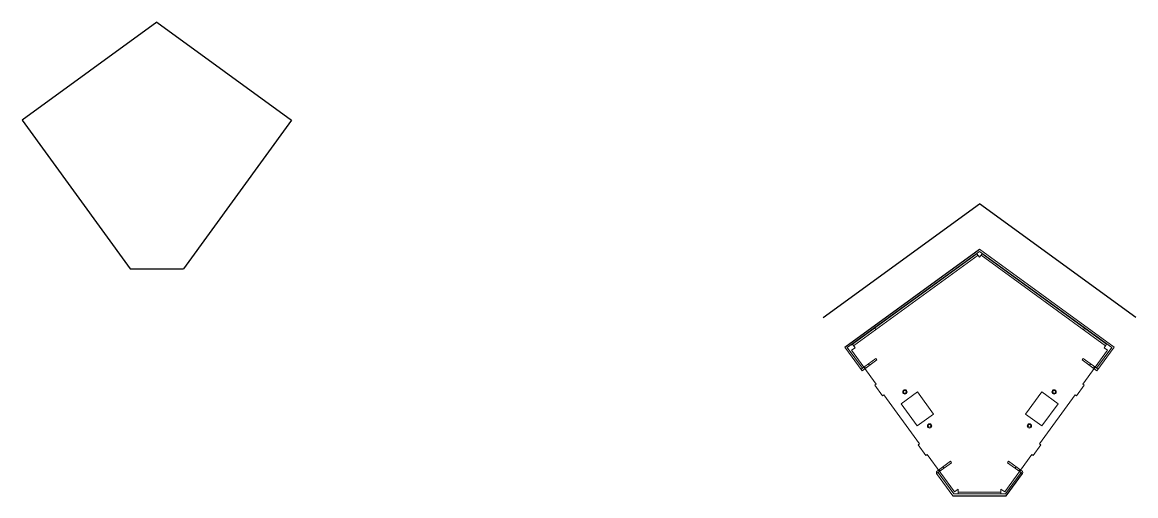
# Model space of a CAD drawing. Header units: millimetres. Extents: x -13830 to 10007, y -16942 to 55335.
# Drawn here: x 7292 to 8062, y 15713 to 16040 of the extents above; entities that cross this region are included whole.
import ezdxf

# ---------------------------------------------------------------- set-up
doc = ezdxf.new("R2010")
doc.units = ezdxf.units.MM
doc.layers.add('CS-CC-FRAME', color=8, linetype='Continuous')
doc.layers.add('dim', color=2, linetype='Continuous', lineweight=9)

# ---------------------------------------------------------------- blocks, each defined once
blk = doc.blocks.new('02')
for p, q in [((7998.6, 15728.09), (8008.87, 15735.55)), ((7998.86, 15729.77), (8008.17, 15736.53)), ((8008.17, 15736.53), (8008.87, 15735.55)), ((8048.39, 15736.53), (8047.68, 15735.55)), ((8057.96, 15728.09), (8047.68, 15735.55)), ((8057.69, 15729.77), (8048.39, 15736.53)), ((8009.77, 15712.72), (7998.6, 15728.09)), ((8010.38, 15713.92), (7999.57, 15728.79)), ((8001.02, 15729.85), (8000.32, 15730.82)), ((8003.03, 15732.79), (8003.74, 15731.82)), ((8046.18, 15713.92), (8056.99, 15728.79)), ((8046.79, 15712.72), (8057.96, 15728.09)), ((8053.53, 15732.79), (8052.82, 15731.82)), ((8055.53, 15729.85), (8056.24, 15730.82)), ((8009.77, 15712.72), (8046.79, 15712.72)), ((8010.38, 15713.92), (8046.18, 15713.92))]:
    blk.add_line(p, q)
for centre, radius, start, end in [((7999.57, 15728.79), 1.2, 126, 216), ((8000.27, 15728.68), 0.5, 126, 216), ((8056.29, 15728.68), 0.5, 324, 54), ((8056.99, 15728.79), 1.2, 324, 54)]:
    blk.add_arc(centre, radius, start, end)
blk = doc.blocks.new('GTSGSREGSE')
for p, q in [((7938.91, 15863.36), (8032.08, 15931.04)), ((7940.59, 15863.09), (8032.08, 15929.56)), ((8125.24, 15863.36), (8032.08, 15931.04)), ((8123.56, 15863.09), (8032.08, 15929.56)), ((7950.79, 15847.02), (7938.91, 15863.36)), ((7951.05, 15848.69), (7940.59, 15863.09)), ((8113.1, 15848.69), (8123.56, 15863.09)), ((8113.36, 15847.02), (8125.24, 15863.36)), ((7950.08, 15847.99), (7960.36, 15855.45)), ((7950.79, 15847.02), (7961.06, 15854.48)), ((7955.93, 15850.75), (7955.22, 15851.72)), ((7961.06, 15854.48), (7960.36, 15855.45)), ((8103.09, 15854.48), (8103.8, 15855.45)), ((8113.36, 15847.02), (8103.09, 15854.48)), ((8114.07, 15847.99), (8103.8, 15855.45)), ((8108.23, 15850.75), (8108.93, 15851.72)), ((7950.79, 15847.02), (7950.08, 15847.99)), ((7953.22, 15848.78), (7952.51, 15849.75)), ((8110.94, 15848.78), (8111.64, 15849.75))]:
    blk.add_line(p, q)
blk = doc.blocks.new('HTRGHSRTG')
for p, q in [((8233.73, 15757.98), (8320.85, 15821.28)), ((8235.41, 15757.72), (8321.56, 15820.31)), ((8322.61, 15818.85), (8320.85, 15821.28)), ((8322.61, 15818.85), (8324.38, 15821.28)), ((8409.82, 15757.72), (8323.67, 15820.31)), ((8410.52, 15758.69), (8324.38, 15821.28)), ((8250.78, 15768.89), (8250.08, 15769.86)), ((8394.45, 15768.89), (8395.15, 15769.86)), ((8236.47, 15756.26), (8234.71, 15758.69)), ((8408.76, 15756.26), (8410.52, 15758.69)), ((8234.04, 15754.5), (8236.47, 15756.26)), ((8251.09, 15731.04), (8234.04, 15754.5)), ((8394.14, 15731.04), (8411.19, 15754.5)), ((8411.19, 15754.5), (8408.76, 15756.26)), ((8250.12, 15730.33), (8251.09, 15731.04)), ((8255.41, 15723.05), (8250.12, 15730.33)), ((8389.82, 15723.05), (8395.11, 15730.33)), ((8395.11, 15730.33), (8394.14, 15731.04)), ((8255.41, 15723.05), (8256.38, 15723.76)), ((8281.06, 15689.78), (8256.38, 15723.76)), ((8268.29, 15717.58), (8279.61, 15725.8)), ((8290.78, 15710.43), (8279.61, 15725.8)), ((8354.45, 15710.43), (8365.62, 15725.8)), ((8364.16, 15689.78), (8388.85, 15723.76)), ((8376.94, 15717.58), (8365.62, 15725.8)), ((8389.82, 15723.05), (8388.85, 15723.76)), ((8279.45, 15702.2), (8268.29, 15717.58)), ((8365.77, 15702.2), (8376.94, 15717.58)), ((8279.45, 15702.2), (8290.78, 15710.43)), ((8365.77, 15702.2), (8354.45, 15710.43)), ((8280.09, 15689.07), (8281.06, 15689.78)), ((8285.38, 15681.79), (8280.09, 15689.07)), ((8359.84, 15681.79), (8365.13, 15689.07)), ((8365.13, 15689.07), (8364.16, 15689.78)), ((8285.38, 15681.79), (8286.35, 15682.5)), ((8305.18, 15656.59), (8286.35, 15682.5)), ((8340.05, 15656.59), (8358.87, 15682.5)), ((8359.84, 15681.79), (8358.87, 15682.5)), ((8307.93, 15658.59), (8305.18, 15656.59)), ((8307.93, 15655.19), (8307.93, 15658.59)), ((8337.3, 15658.59), (8340.05, 15656.59)), ((8337.3, 15655.19), (8337.3, 15658.59)), ((8307.93, 15656.39), (8337.3, 15656.39)), ((8307.93, 15655.19), (8337.3, 15655.19))]:
    blk.add_line(p, q)
for centre, radius in [((8271.01, 15725.74), 1.5), ((8271.01, 15725.74), 1), ((8374.22, 15725.74), 1.5), ((8374.22, 15725.74), 1), ((8288.06, 15702.27), 1.5), ((8357.17, 15702.27), 1.5), ((8288.06, 15702.27), 1), ((8357.17, 15702.27), 1)]:
    blk.add_circle(centre, radius)

msp = doc.modelspace()

# ---------------------------------------------------------------- linework, layer by layer
for p, q in [((7845.986, 15835.906), (7954.078, 15914.439)), ((8062.169, 15835.906), (7954.078, 15914.439)), ((7860.916, 15815.357), (7954.078, 15883.043)), ((7972.59, 15712.612), (7983.758, 15727.983)), ((7935.565, 15712.612), (7972.59, 15712.612))]:
    msp.add_line(p, q)
at = {"layer": 'CS-CC-FRAME'}
for p, q in [((7384.803, 16039.926), (7291.641, 15972.24)), ((7384.803, 16039.926), (7477.964, 15972.24)), ((7291.641, 15972.24), (7366.29, 15869.494)), ((7477.964, 15972.24), (7403.315, 15869.494)), ((7366.29, 15869.494), (7403.315, 15869.494)), ((7935.565, 15712.612), (7972.59, 15712.612))]:
    msp.add_line(p, q, dxfattribs=at)

# ---------------------------------------------------------------- block references
at = {"layer": 'dim'}
for name, p in [('GTSGSREGSE', (-77.999, -48.002)), ('HTRGHSRTG', (-368.536, 58.625)), ('02', (-74.201, -0.107))]:
    msp.add_blockref(name, p, dxfattribs=at)

doc.saveas('drawing.dxf')
